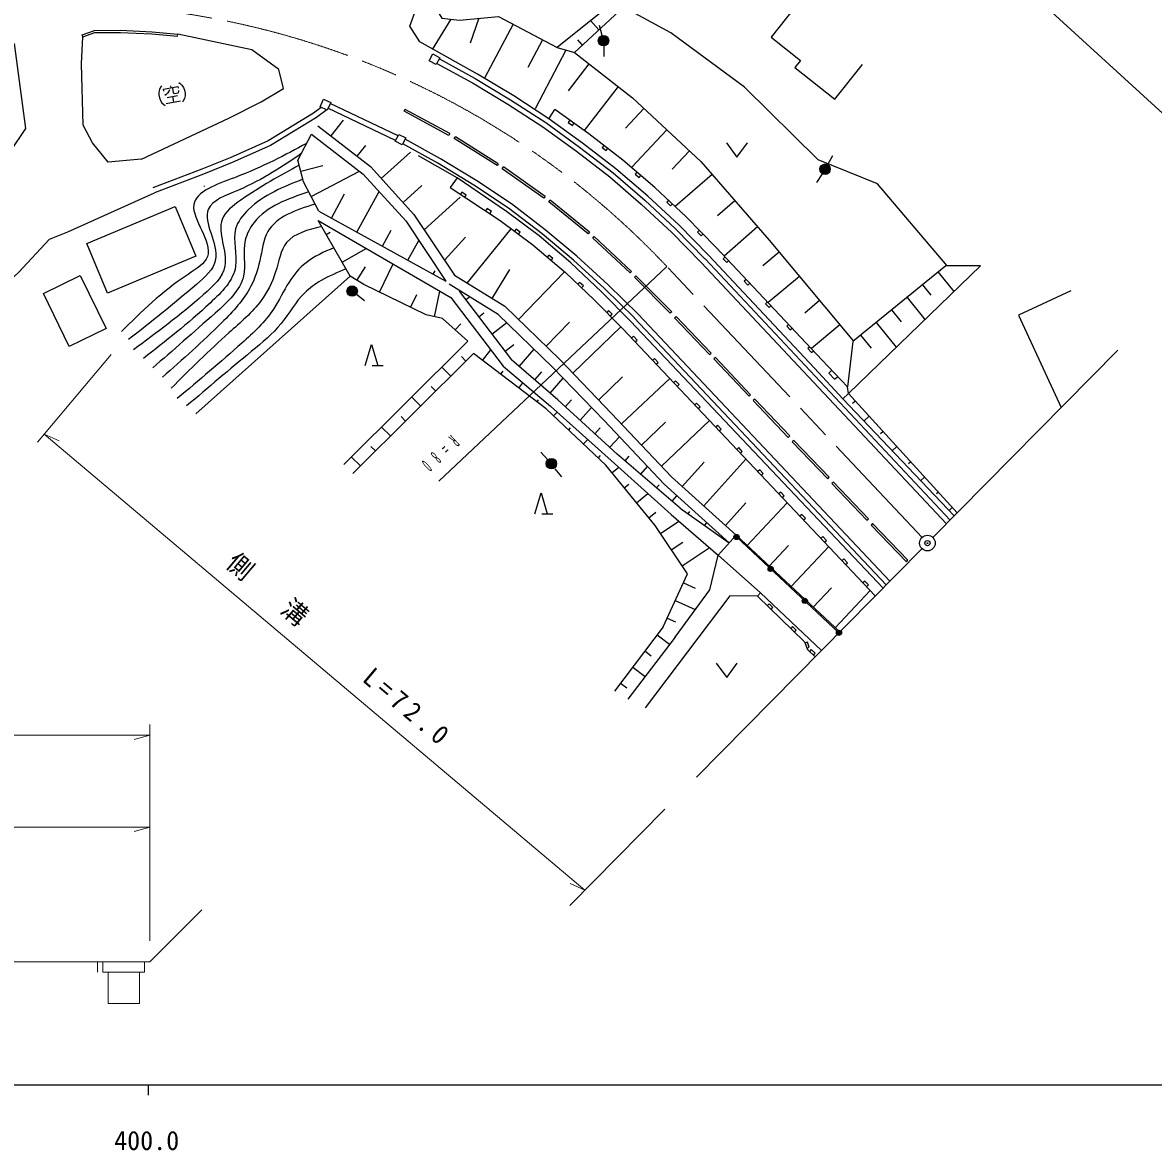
# Model space of a CAD drawing. Units: millimetres, scale not verified. Extents: x 40000 to 680000, y 20000 to 380000.
# Drawn here: x 455954 to 564322, y 198715 to 306745 of the extents above; entities that cross this region are included whole.
import ezdxf
from ezdxf.enums import TextEntityAlignment as Align

# ---------------------------------------------------------------- set-up
doc = ezdxf.new("R2010")
doc.units = ezdxf.units.MM
doc.header["$LTSCALE"] = 1000
doc.header["$PDMODE"] = 32
doc.header["$PDSIZE"] = 500
doc.linetypes.add('CHAIN', pattern=[18.5, 12, -1.5, 3.5, -1.5])
for name, color, linetype, lineweight in [('M-BGD', 7, 'Continuous', 25), ('M-BMK', 2, 'CHAIN', 13), ('M-BMK-SRVR', 3, 'Continuous', 25), ('M-STR-HTXT', 7, 'Continuous', 13), ('M-TTL-BAND', 7, 'Continuous', 25)]:
    doc.layers.add(name, color=color, linetype=linetype, lineweight=lineweight)
doc.layers.add('M-OTRS', color=6, linetype='Continuous')
doc.styles.add('ＭＳ ゴシック', font='')
doc.styles.get('ＭＳ ゴシック').set_extended_font_data('MS Gothic')

msp = doc.modelspace()

# ---------------------------------------------------------------- linework, layer by layer
at = {"layer": 'M-BGD'}
for p, q in [((512956, 309039), (507196, 304352)), ((513546, 308224), (508838, 303876)), ((518072, 305768), (513546, 308224)), ((496991, 307086), (495215, 304179)), ((499690, 307166), (498856, 304776)), ((511192, 306050), (510373, 306937)), ((470809, 305438), (470827, 305636)), ((502958, 306596), (500214, 301414)), ((511498, 305502), (511235, 306467)), ((525130, 300556), (518072, 305768)), ((461739, 305384), (461672, 305572)), ((499549, 301813), (494018, 304892)), ((505783, 305100), (504372, 302434)), ((509623, 304601), (509168, 305094)), ((508017, 304114), (505077, 298476)), ((511647, 304514), (511661, 303514)), ((510233, 302790), (508223, 300211)), ((533809, 299415), (536442, 302749)), ((503021, 299732), (499549, 301813)), ((470114, 300692), (470151, 300496)), ((513021, 300619), (509755, 296425)), ((532194, 293587), (525130, 300556)), ((469725, 298990), (471100, 299251)), ((469819, 299567), (470801, 299754)), ((470310, 299661), (470413, 299120)), ((506378, 297523), (503021, 299732)), ((491705, 295460), (485215, 298555)), ((491934, 295905), (485430, 299006)), ((492519, 298252), (492614, 298428)), ((496793, 295935), (492519, 298252)), ((496889, 296111), (492614, 298428)), ((506378, 297523), (506956, 298415)), ((515504, 298518), (513740, 296626)), ((485514, 295891), (486693, 297416)), ((509611, 295212), (506378, 297523)), ((496889, 296111), (496793, 295935)), ((517682, 296487), (514305, 292865)), ((488030, 293944), (488831, 294980)), ((497322, 295644), (497428, 295813)), ((501433, 293047), (497322, 295644)), ((501540, 293216), (497428, 295813)), ((512808, 292743), (509611, 295212)), ((490329, 291819), (493128, 294351)), ((497607, 291870), (493878, 293994)), ((519860, 294457), (518216, 292694)), ((533107, 293154), (533599, 294025)), ((482605, 292529), (484727, 293061)), ((501540, 293216), (501433, 293047)), ((501912, 292751), (502027, 292915)), ((505915, 289941), (501912, 292751)), ((506030, 290105), (502027, 292915)), ((515871, 290135), (512808, 292743)), ((537867, 291312), (532194, 293587)), ((483598, 290090), (488233, 292522)), ((522038, 292187), (518506, 289120)), ((532588, 292275), (532050, 291433)), ((487988, 286683), (490121, 290558)), ((492412, 289516), (494214, 291146)), ((544549, 283435), (537867, 291312)), ((485548, 288026), (486817, 290331)), ((494430, 286908), (497876, 290020)), ((506030, 290105), (505915, 289941)), ((506372, 289582), (506499, 289737)), ((510148, 286502), (506372, 289582)), ((510275, 286657), (506499, 289737)), ((518868, 287341), (515871, 290135)), ((524217, 289678), (522549, 288229)), ((484328, 288698), (496529, 281982)), ((487340, 282468), (484292, 287780)), ((521692, 284462), (518868, 287341)), ((485054, 286452), (485439, 286673)), ((490428, 285340), (491263, 286857)), ((496383, 283996), (498405, 286189)), ((498558, 281803), (502765, 286982)), ((510275, 286657), (510148, 286502)), ((510604, 286102), (510741, 286248)), ((514174, 282763), (510604, 286102)), ((514311, 282910), (510741, 286248)), ((526397, 287169), (523190, 284384)), ((486578, 283796), (488885, 285119)), ((492869, 283997), (493910, 285889)), ((532577, 274426), (522425, 285196)), ((521353, 284118), (544853, 259097)), ((531856, 273639), (521692, 284462)), ((528456, 284754), (526886, 283441)), ((487992, 282056), (488820, 283367)), ((490141, 280918), (491457, 283629)), ((495309, 282654), (495482, 282969)), ((500956, 280331), (502646, 283082)), ((503479, 278311), (507900, 282871)), ((514174, 282763), (514311, 282910)), ((520989, 283775), (544501, 258741)), ((535097, 271223), (547741, 283443)), ((514580, 282359), (514722, 282500)), ((518027, 278899), (514580, 282359)), ((518169, 279040), (514722, 282500)), ((530395, 282435), (527394, 279925)), ((543683, 282832), (545190, 280976)), ((487946, 280748), (488734, 280132)), ((493136, 279465), (493740, 280710)), ((495419, 278568), (495951, 281024)), ((497783, 281030), (502817, 274440)), ((542200, 281628), (543005, 280636)), ((556406, 281046), (551385, 278723)), ((498413, 280206), (498744, 280460)), ((532335, 280116), (530903, 278919)), ((540717, 280424), (542432, 278311)), ((496206, 278397), (494633, 278738)), ((499671, 278559), (500168, 278939)), ((539080, 253250), (514935, 278810)), ((518169, 279040), (518027, 278899)), ((518436, 278466), (518580, 278605)), ((521936, 275097), (518580, 278605)), ((539234, 279219), (540143, 278099)), ((551385, 278723), (555483, 269866)), ((496206, 278397), (498633, 276228)), ((497419, 277313), (497944, 277899)), ((500929, 276911), (502360, 278004)), ((506127, 275744), (508354, 278041)), ((508690, 273173), (513293, 277601)), ((514224, 278146), (538418, 252580)), ((538729, 252894), (514572, 278467)), ((521791, 274959), (518436, 278466)), ((534274, 277797), (531548, 275517)), ((537751, 278015), (539674, 275646)), ((537671, 251823), (513480, 277411)), ((536268, 276811), (537281, 275562)), ((486746, 264416), (498633, 276228)), ((500032, 274382), (500817, 275411)), ((502188, 275264), (503026, 275904)), ((503554, 273800), (504989, 275455)), ((498440, 274327), (498012, 274757)), ((507241, 270603), (502817, 274440)), ((521791, 274959), (521936, 275097)), ((522344, 274671), (522198, 274533)), ((525578, 270954), (522198, 274533)), ((525724, 271091), (522344, 274671)), ((532577, 274426), (535004, 271869)), ((489463, 273906), (490503, 273906)), ((496994, 272891), (496140, 273751)), ((501770, 273055), (502000, 273356)), ((505029, 272521), (505711, 273308)), ((534568, 270700), (531841, 273656)), ((503509, 271727), (503899, 272238)), ((506504, 271242), (507763, 272694)), ((511167, 270598), (513459, 272803)), ((513360, 268301), (517972, 272661)), ((495549, 271455), (495122, 271885)), ((525578, 270954), (525724, 271091)), ((535097, 271223), (545525, 259779)), ((494104, 270019), (493249, 270879)), ((505248, 270400), (505408, 270610)), ((507953, 269955), (508547, 270607)), ((509376, 268658), (510480, 269870)), ((526119, 270680), (525974, 270543)), ((529331, 267009), (525974, 270543)), ((529476, 267147), (526119, 270680)), ((545240, 259489), (534568, 270700)), ((535761, 270495), (535494, 270251)), ((492658, 268583), (492231, 269013)), ((506831, 269063), (507176, 269428)), ((537088, 269038), (536585, 268581)), ((491213, 267147), (490359, 268006)), ((508260, 267715), (508453, 267919)), ((510799, 267361), (511308, 267920)), ((515270, 266281), (517576, 268461)), ((517180, 264261), (521791, 268620)), ((509689, 266367), (510114, 266818)), ((512223, 266065), (513143, 267075)), ((529331, 267009), (529476, 267147)), ((529849, 266716), (529705, 266577)), ((533252, 263196), (529849, 266716)), ((538415, 267582), (538180, 267368)), ((489768, 265710), (489341, 266140)), ((506283, 264861), (505603, 265595)), ((533108, 263057), (529705, 266577)), ((539742, 266126), (539303, 265726)), ((488323, 264274), (487468, 265134)), ((511118, 265020), (511350, 265266)), ((513688, 264771), (514076, 265224)), ((519171, 262317), (521264, 264640)), ((521243, 260449), (525280, 264929)), ((541069, 264669), (540866, 264484)), ((506957, 264005), (507612, 263249)), ((512424, 263625), (513085, 264167)), ((515194, 263478), (515835, 264227)), ((513609, 262183), (514047, 262543)), ((516699, 262186), (516953, 262482)), ((533108, 263057), (533252, 263196)), ((533651, 262734), (533506, 262596)), ((536868, 259074), (533506, 262596)), ((537012, 259212), (533651, 262734)), ((542396, 263213), (542021, 262871)), ((514794, 260741), (515883, 261636)), ((518205, 260894), (518663, 261428)), ((543723, 261756), (543551, 261600)), ((518958, 260248), (523682, 256905)), ((523315, 258582), (525259, 260739)), ((525405, 256662), (529231, 260751)), ((545050, 260300), (544738, 260016)), ((505720, 259701), (506760, 259701)), ((515979, 259300), (516631, 259835)), ((519746, 259691), (519910, 259923)), ((536868, 259074), (537012, 259212)), ((517087, 257804), (518852, 258978)), ((521320, 258577), (521517, 258855)), ((537414, 258752), (537270, 258613)), ((540657, 255098), (537270, 258613)), ((540801, 255237), (537414, 258752)), ((518118, 256255), (519213, 256984)), ((522894, 257462), (522927, 257509)), ((524370, 257474), (534189, 248295)), ((519149, 254705), (521766, 256447)), ((527513, 254690), (529365, 256669)), ((529621, 252717), (533205, 256547)), ((540657, 255098), (540801, 255237)), ((517340, 248868), (519664, 253931)), ((519277, 253087), (520409, 252567)), ((531729, 250745), (533460, 252596)), ((523717, 251828), (515605, 241096)), ((533837, 248773), (537178, 252344)), ((518502, 251399), (520416, 250521)), ((517728, 249712), (518509, 249353)), ((517340, 248868), (512676, 242697)), ((518478, 247892), (513969, 241926)), ((516757, 248097), (517951, 247194)), ((515591, 246554), (516188, 246103)), ((514425, 245011), (515619, 244109)), ((513259, 243468), (513856, 243017))]:
    msp.add_line(p, q, dxfattribs=at)
for points in [[(494018, 304892), (493048, 306392), (494269, 309774), (495557, 311718), (500846, 314955)], [(495533, 308158), (496146, 307184), (497836, 306988), (501545, 307344), (507196, 304352), (508838, 303876), (514415, 299533), (520949, 293442), (527486, 285914), (535572, 276246)], [(529885, 308130), (527686, 305342), (530489, 303128), (529959, 302455), (533809, 299415)], [(461672, 305572), (462835, 305985), (465327, 306013), (468361, 305858), (470827, 305636)], [(461739, 305384), (462872, 305785), (465324, 305813), (468343, 305660), (470809, 305438)], [(467337, 293673), (475730, 297586), (478823, 299158), (480971, 300431), (480505, 302243), (477930, 304125), (470835, 305640)], [(455152, 304737), (456220, 296612), (453185, 292146), (444321, 294878), (438278, 296553), (433559, 297338), (427619, 297390), (427312, 298421)], [(467329, 293670), (464138, 293365), (462660, 295237), (461766, 296933), (461582, 302799), (461739, 305384)], [(495650, 302835), (499065, 300966), (502444, 298924), (505814, 296755), (509030, 294417), (512237, 291981), (515247, 289367), (518166, 286637), (520989, 283775)], [(495912, 303261), (499315, 301400), (502709, 299349), (506097, 297168), (509333, 294815), (512552, 292369), (515582, 289738), (518515, 286996), (521345, 284127)], [(469250, 300681), (469171, 300564), (469060, 300339), (469009, 300075), (469007, 299820), (469064, 299526), (469159, 299289), (469305, 299062), (469489, 298894), (469606, 298814)], [(469500, 300169), (469463, 300365), (470839, 300627), (470866, 300479)], [(470031, 300321), (469962, 300154), (469842, 299979), (469714, 299853), (469575, 299776)], [(470308, 300475), (470392, 300033), (470509, 299953), (470852, 300019), (470932, 300136), (470913, 300234)], [(470920, 300999), (471038, 300919), (471222, 300751), (471367, 300524), (471463, 300287), (471520, 299993), (471517, 299738), (471466, 299474), (471355, 299249), (471276, 299133)], [(484553, 298606), (483834, 298062), (479472, 295425), (475853, 293800), (473115, 292705), (468430, 290920)], [(485098, 298390), (484115, 297648), (479704, 294981), (476048, 293339), (473293, 292237), (468608, 290452)], [(522425, 285196), (519545, 288148), (516540, 290961), (513463, 293583), (510228, 296089), (506956, 298415)], [(508389, 297397), (508244, 297193), (508651, 296903), (508796, 297107)], [(484328, 288698), (482867, 291483), (482343, 293576), (483644, 296073)], [(483644, 296073), (488606, 292234), (492664, 287747), (496529, 281982)], [(484256, 296864), (489288, 292971), (493454, 288364), (497359, 282539)], [(514585, 278453), (511712, 281268), (508741, 283982), (505734, 286519), (502515, 288970), (499210, 291175), (495736, 293277), (492377, 295134)], [(514935, 278810), (512056, 281631), (509071, 284358), (506047, 286910), (502806, 289377), (499478, 291597), (495987, 293710), (492605, 295579)], [(511648, 294989), (511495, 294791), (511890, 294485), (512043, 294683)], [(523412, 295223), (524412, 293863), (525412, 295223)], [(514224, 278146), (511421, 280954), (508480, 283727), (505464, 286307), (502327, 288650), (497607, 291870), (496926, 290941)], [(514811, 292434), (514649, 292244), (515029, 291919), (515192, 292110)], [(445814, 273802), (455544, 282820), (458529, 285994), (460282, 286708), (468600, 290449)], [(473348, 291095), (473347, 291084), (473346, 291072), (473345, 291060), (473344, 291049), (473345, 291037)], [(496926, 290941), (501736, 287805), (504849, 285444), (507969, 282813), (510726, 280199), (513480, 277411)], [(498338, 290020), (498474, 290230), (498055, 290503), (497919, 290293)], [(517860, 289725), (517689, 289543), (518054, 289201), (518225, 289384)], [(500743, 288453), (500879, 288662), (500460, 288935), (500324, 288726)], [(484292, 287780), (496989, 280423), (502022, 273833)], [(503492, 286473), (503643, 286673), (503244, 286975), (503093, 286776)], [(520810, 286851), (520631, 286676), (520980, 286318), (521159, 286493)], [(506600, 283967), (506761, 284159), (506379, 284481), (506218, 284290)], [(523268, 284301), (523087, 284129), (523430, 283765), (523611, 283937)], [(547741, 283443), (544424, 283434), (535526, 276209), (535004, 271869)], [(494633, 278738), (488644, 281644), (487340, 282468), (472567, 269266)], [(497359, 282539), (502155, 279595), (507451, 274460), (512405, 269311), (518134, 263250), (524351, 257648)], [(509529, 281334), (509701, 281516), (509338, 281860), (509166, 281678)], [(525299, 282147), (525117, 281975), (525460, 281611), (525642, 281783)], [(523682, 256905), (517435, 262534), (511684, 268617), (506743, 273754), (501538, 278800), (496836, 281687)], [(527329, 279993), (527148, 279821), (527490, 279458), (527672, 279629)], [(512279, 278627), (512457, 278803), (512105, 279159), (511927, 278983)], [(529360, 277839), (529178, 277667), (529521, 277304), (529703, 277475)], [(514660, 276163), (514842, 276335), (514498, 276698), (514317, 276527)], [(488783, 273906), (489383, 275906), (489983, 273906)], [(531390, 275685), (531208, 275514), (531551, 275150), (531733, 275321)], [(511832, 264346), (506117, 269736), (499162, 275045), (487600, 263556)], [(516676, 274031), (516858, 274203), (516514, 274566), (516333, 274394)], [(502022, 273833), (506530, 270002), (512369, 264814), (518109, 259624), (522601, 255721)], [(533515, 273438), (533225, 273163), (533776, 272582), (534066, 272858)], [(518692, 271899), (518874, 272070), (518530, 272434), (518348, 272262)], [(534568, 270700), (535097, 271223), (535004, 271869)], [(518958, 260248), (512935, 265417), (507241, 270603)], [(520708, 269766), (520889, 269938), (520546, 270301), (520364, 270130)], [(522724, 267634), (522905, 267806), (522562, 268169), (522380, 267997)], [(524740, 265501), (524921, 265673), (524578, 266037), (524396, 265865)], [(519664, 253931), (516572, 258579), (511832, 264346)], [(526756, 263369), (526937, 263541), (526594, 263904), (526412, 263732)], [(505040, 259701), (505640, 261701), (506240, 259701)], [(528771, 261237), (528953, 261408), (528610, 261772), (528428, 261600)], [(530787, 259104), (530969, 259276), (530625, 259639), (530444, 259468)], [(532503, 246588), (526679, 252118), (522601, 255721), (524351, 257648), (534265, 248372)], [(532803, 256972), (532985, 257144), (532641, 257507), (532460, 257335)], [(518478, 247892), (521801, 252401), (522601, 255721)], [(534819, 254840), (535001, 255011), (534657, 255375), (534476, 255203)], [(536835, 252707), (537017, 252879), (536673, 253242), (536491, 253071)], [(526370, 251792), (526679, 252118), (526370, 251792), (523717, 251828)], [(526370, 251792), (530874, 247444), (531166, 246688), (531915, 245992)], [(527676, 250531), (527850, 250711), (527490, 251058), (527316, 250878)], [(529928, 248357), (530102, 248537), (529742, 248884), (529568, 248705)], [(531110, 246833), (531344, 246923), (531163, 247390), (530930, 247299)], [(531724, 246170), (531894, 246353), (531528, 246693), (531358, 246510)], [(522435, 245380), (523435, 244020), (524435, 245380)]]:
    msp.add_lwpolyline(points, dxfattribs=at)
for points in [[(495283, 303750), (495952, 303379), (495590, 302727), (494921, 303098)], [(484780, 299409), (485477, 299104), (485154, 298366), (484457, 298671)], [(492004, 296041), (492668, 295699), (492334, 295051), (491670, 295393)], [(472564, 284367), (464101, 280833), (462113, 285595), (470575, 289129)], [(461485, 282509), (463950, 277440), (460408, 275717), (457943, 280786)]]:
    msp.add_lwpolyline(points, close=True, dxfattribs=at)
for centre, radius in [((511621, 305015), 500), ((511621, 305015), 440), ((511621, 305015), 380), ((511621, 305015), 320), ((511621, 305015), 260), ((511621, 305015), 200), ((511621, 305015), 140), ((511621, 305015), 80), ((511621, 305015), 20), ((532858, 292705), 500), ((532858, 292705), 440), ((532858, 292705), 380), ((532858, 292705), 320), ((532858, 292705), 260), ((532858, 292705), 200), ((532858, 292705), 140), ((532858, 292705), 80), ((532858, 292705), 20), ((487535, 281029), 500), ((487535, 281029), 440), ((487535, 281029), 380), ((487535, 281029), 320), ((487535, 281029), 260), ((487535, 281029), 200), ((487535, 281029), 140), ((487535, 281029), 80), ((487535, 281029), 20), ((506632, 264497), 500), ((506632, 264497), 440), ((506632, 264497), 380), ((506632, 264497), 320), ((506632, 264497), 260), ((506632, 264497), 200), ((506632, 264497), 140), ((506632, 264497), 80), ((506632, 264497), 20), ((524370, 257474), 250), ((524370, 257474), 220), ((524370, 257474), 190), ((524370, 257474), 160), ((524370, 257474), 130), ((524370, 257474), 100), ((524370, 257474), 70), ((524370, 257474), 40), ((524370, 257474), 10), ((527643, 254414), 250), ((527643, 254414), 220), ((527643, 254414), 190), ((527643, 254414), 160), ((527643, 254414), 130), ((527643, 254414), 100), ((527643, 254414), 70), ((527643, 254414), 40), ((527643, 254414), 10), ((530916, 251355), 250), ((530916, 251355), 220), ((530916, 251355), 190), ((530916, 251355), 160), ((530916, 251355), 130), ((530916, 251355), 100), ((530916, 251355), 70), ((530916, 251355), 40), ((530916, 251355), 10), ((534189, 248295), 250), ((534189, 248295), 220), ((534189, 248295), 190), ((534189, 248295), 160), ((534189, 248295), 130), ((534189, 248295), 100), ((534189, 248295), 70), ((534189, 248295), 40), ((534189, 248295), 10)]:
    msp.add_circle(centre, radius, dxfattribs=at)
for points in [[(483172, 295168), (481122, 294067), (479072, 292965), (476262, 291893), (474543, 291238), (472540, 290593), (472357, 289316), (472157, 287911), (474160, 285741), (473669, 284338), (473428, 283652), (472589, 283149), (471812, 282633), (469226, 280915), (467331, 279044), (465436, 277173)], [(482665, 294194), (480860, 292968), (479056, 291743), (476631, 290704), (475436, 290193), (474090, 289726), (473738, 288852), (473239, 287618), (474723, 285570), (474449, 284050), (474279, 283111), (473439, 282373), (472622, 281673), (470336, 279714), (468227, 278048), (466117, 276382)], [(482466, 293083), (480620, 292077), (478774, 291070), (476863, 289732), (476114, 289207), (475355, 288631), (475080, 287895), (474600, 286614), (475591, 284848), (475338, 283443), (475143, 282361), (474211, 281494), (473292, 280686), (471008, 278679), (468800, 277042), (466592, 275406)], [(482803, 291737), (480938, 291004), (479072, 290270), (477609, 288856), (477054, 288319), (476556, 287685), (476366, 286976), (476063, 285850), (476535, 284536), (476363, 283394), (476158, 282032), (475037, 280914), (473927, 279886), (471764, 277883), (469644, 276224), (467525, 274565)], [(483364, 290535), (481363, 289852), (479363, 289169), (478136, 287600), (477747, 287102), (477435, 286515), (477296, 285893), (477045, 284773), (477352, 283539), (477118, 282471), (476812, 281076), (475582, 279964), (474401, 278910), (472304, 277040), (470362, 275355), (468419, 273669)], [(483977, 289367), (482119, 288760), (480260, 288153), (479460, 286736), (479014, 285947), (478898, 284906), (478683, 283928), (478492, 283063), (478225, 282247), (477835, 281493), (477160, 280193), (476119, 279080), (475054, 278017), (473203, 276171), (471282, 274476), (469361, 272782)], [(484616, 287216), (483293, 286888), (481970, 286560), (481258, 285672), (480678, 284948), (480504, 283853), (480191, 282857), (479874, 281847), (479414, 280939), (478818, 280130), (477961, 278969), (476823, 278012), (475723, 277030), (473799, 275312), (471994, 273520), (470189, 271728)], [(485783, 285181), (484846, 284774), (483908, 284368), (483121, 283748), (482477, 283241), (481935, 282591), (481487, 281891), (480942, 281041), (480538, 280116), (479993, 279287), (479190, 278064), (478084, 277047), (476972, 276055), (474915, 274221), (472840, 272472), (470765, 270724)], [(486951, 283146), (486137, 282810), (485322, 282475), (484557, 282034), (483990, 281708), (483449, 281323), (482986, 280867), (482110, 280003), (481511, 278884), (480733, 277926), (479916, 276919), (478901, 276092), (477896, 275261), (475794, 273525), (473733, 271774), (471672, 270023)]]:
    msp.add_open_spline(points, degree=3, knots=[0, 0, 0, 0, 1, 1, 1, 2, 2, 2, 3, 3, 3, 4, 4, 4, 5, 5, 5, 5], dxfattribs=at)
at = {"layer": 'M-BMK'}
msp.add_line((542155, 257431), (517681, 283396), dxfattribs=at)
for start, end in [(89.36526, 110.87027), (43.30621, 88.29709)]:
    msp.add_arc((459465, 228524), 80000, start, end, dxfattribs=at)
at = {"layer": 'M-BMK-SRVR'}
for p, q in [((543196, 257419), (560907, 275360)), ((542142, 256352), (520526, 234455))]:
    msp.add_line(p, q, dxfattribs=at)
for radius in [750, 30]:
    msp.add_circle((542669, 256886), radius, dxfattribs=at)
at = {"layer": 'M-OTRS'}
msp.add_point((542669, 256886), dxfattribs=at)
at = {"layer": 'M-STR-HTXT'}
for p, q in [((524291, 335472), (574721, 289354)), ((517681, 283396), (495850, 262819)), ((464444, 274945), (457381, 266570)), ((458025, 267335), (509840, 223630)), ((458025, 267335), (459443, 266689)), ((468141, 239503), (468141, 218773)), ((373141, 238503), (468141, 238503)), ((468141, 238503), (466641, 238083)), ((517497, 231387), (508403, 222174)), ((468141, 230674), (468141, 218773)), ((433141, 229674), (468141, 229674)), ((468141, 229674), (466641, 229254)), ((509840, 223630), (508423, 224276)), ((468141, 216773), (473141, 221773)), ((463141, 216773), (463141, 215773)), ((463641, 216773), (467641, 216773)), ((464141, 215773), (467141, 215773))]:
    msp.add_line(p, q, dxfattribs=at)
msp.add_lwpolyline([(378141, 216773), (388141, 216773), (408141, 216773), (428141, 216773), (433141, 216773), (433141, 219273), (435141, 219273), (435141, 216773), (463141, 216773), (463641, 216773), (463641, 215773), (464141, 215773), (464141, 212773), (467141, 212773), (467141, 215773), (467641, 215773), (467641, 216773), (468141, 216773)], dxfattribs=at)
at = {"layer": 'M-TTL-BAND'}
for p, q in [((40000, 205000), (579000, 205000)), ((468000, 205000), (468000, 204000))]:
    msp.add_line(p, q, dxfattribs=at)

# ---------------------------------------------------------------- texts
at = {"layer": 'M-STR-HTXT', "attachment_point": 7, "style": 'ＭＳ ゴシック'}
for s, insert, char_height, rotation in [('\\T2.92;\\W0.45;R=80', (496997, 267314), 1320, 222.9), ('\\T1.44;\\W0.95;側\u3000溝\u3000\u3000L=72.0', (475192, 254587), 1833, 319.9)]:
    msp.add_mtext(s, dxfattribs=dict(at, insert=insert, char_height=char_height, rotation=rotation))
at = {"layer": 'M-TTL-BAND', "style": 'ＭＳ ゴシック'}
msp.add_text('400.0', height=1833, dxfattribs=at).set_placement((467844, 198195), align=Align.BOTTOM_CENTER)

doc.saveas('drawing.dxf')
